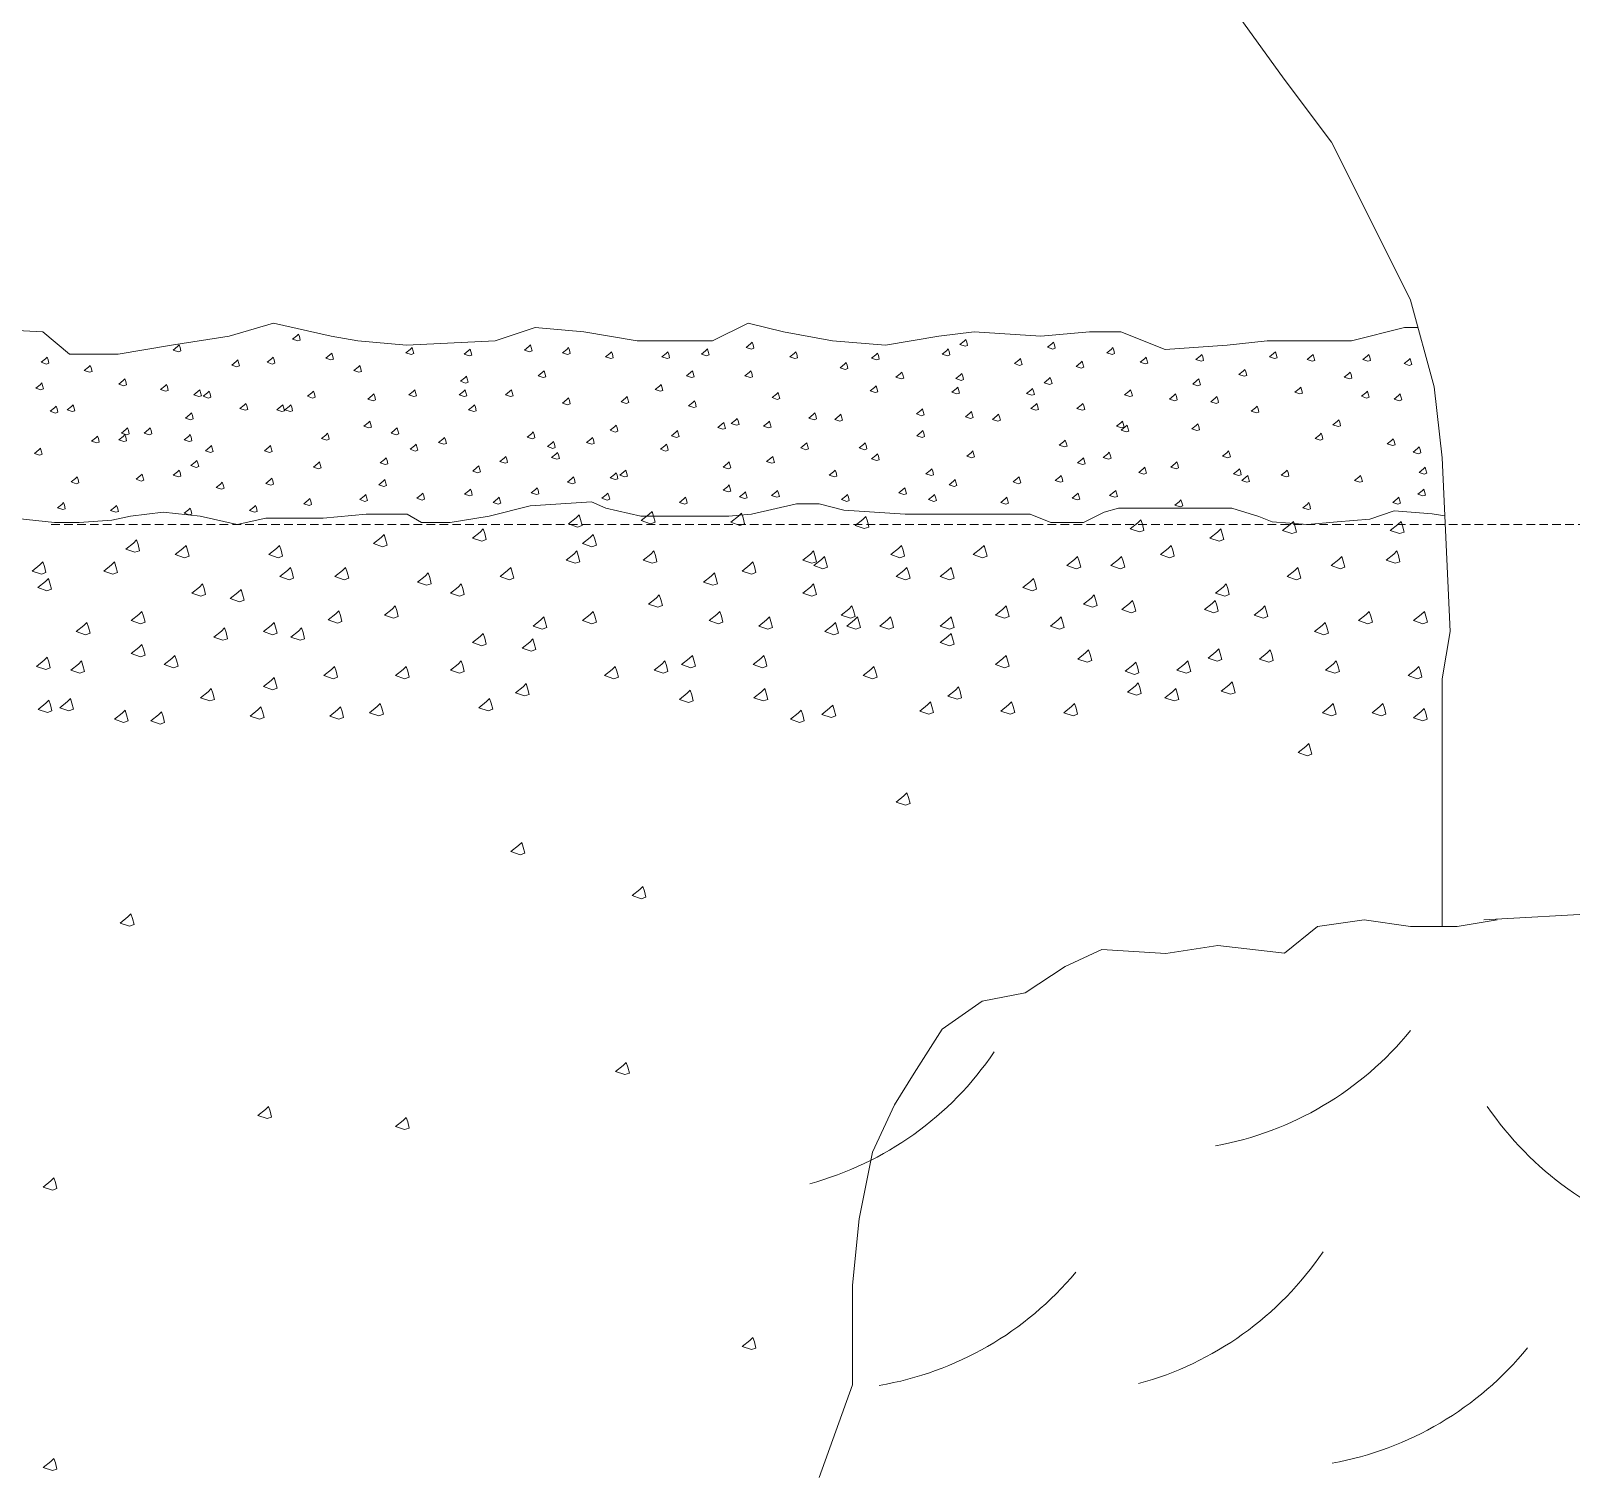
# Model space of a CAD drawing. Header units: millimetres. Extents: x 5357 to 259384, y -16348 to 109893.
# Drawn here: x 239623 to 240473, y 9272 to 10067 of the extents above; entities that cross this region are included whole.
import ezdxf

# ---------------------------------------------------------------- set-up
doc = ezdxf.new("R2010")
doc.units = ezdxf.units.MM
doc.linetypes.add('Demolished', pattern=[7.14375, 4.7625, -2.38125])
for name, color, linetype, lineweight in [('A-DETL-DEMO', 6, 'Demolished', 18), ('CAY XANH_CHI TIET TRONG CAY 3_dwg-1', 250, 'Continuous', 18), ('LSA', 250, 'Continuous', 18)]:
    doc.layers.add(name, color=color, linetype=linetype, lineweight=lineweight)

# ---------------------------------------------------------------- blocks, each defined once
blk = doc.blocks.new('CAY XANH_CHI TIET TRONG CAY 3_dwg-2201632-CẢNH QUAN_CHI TIẾT TRỒNG CÂY')
at = {"layer": 'LSA', "flags": 128}
for points in [[(-3959.45, 10286.47), (-3943.61, 10248.84), (-3934.89, 10213.18), (-3907.74, 10164.04), (-3881.77, 10112.13), (-3848.78, 10077.99), (-3821.51, 10040.37), (-3795.35, 10005.5), (-3773.54, 9961.92), (-3751.74, 9918.33), (-3738.66, 9870.38), (-3734.3, 9831.16), (-3729.94, 9735.27), (-3734.3, 9709.11), (-3734.3, 9656.81), (-3734.3, 9608.87), (-3734.3, 9578.36), (-3734.3, 9572.37)], [(-4553.41, 9903.2), (-4506.88, 9900.75), (-4492.18, 9888.51), (-4465.25, 9888.51), (-4435.86, 9893.41), (-4404.03, 9898.3), (-4379.54, 9905.65), (-4347.7, 9898.3), (-4333.01, 9895.86), (-4306.07, 9893.41), (-4257.09, 9895.86), (-4235.05, 9903.2), (-4208.12, 9900.75), (-4178.73, 9895.86), (-4166.49, 9895.86), (-4137.1, 9895.86), (-4117.51, 9905.65), (-4097.92, 9900.75), (-4070.98, 9895.86), (-4041.59, 9893.41), (-4012.21, 9898.3), (-3992.62, 9900.75), (-3955.88, 9898.3), (-3928.95, 9900.75), (-3911.81, 9900.75), (-3887.32, 9890.96), (-3853.03, 9893.41), (-3830.99, 9895.86), (-3784.46, 9895.86), (-3755.08, 9903.2), (-3747.61, 9903.2)], [(-4533.14, 9798.97), (-4500.33, 9795.58), (-4486.75, 9795.58), (-4468.65, 9796.71), (-4458.46, 9798.97), (-4440.36, 9801.23), (-4419.99, 9798.97), (-4399.62, 9794.45), (-4383.78, 9797.84), (-4352.1, 9797.84), (-4328.34, 9800.1), (-4312.49, 9800.1), (-4305.71, 9800.1), (-4297.78, 9795.58), (-4281.94, 9795.58), (-4260.44, 9798.97), (-4237.81, 9804.63), (-4203.87, 9806.89), (-4195.95, 9803.5), (-4176.71, 9798.97), (-4154.08, 9798.97), (-4128.06, 9798.97), (-4115.61, 9800.1), (-4090.71, 9805.76), (-4078.27, 9805.76), (-4064.69, 9802.37), (-4030.74, 9800.1), (-3991.14, 9800.1), (-3961.72, 9800.1), (-3950.41, 9795.58), (-3942.48, 9795.58), (-3932.3, 9795.58), (-3920.99, 9801.23), (-3913.07, 9803.5), (-3850.5, 9803.34), (-3835.56, 9798.86), (-3828.09, 9795.88), (-3808.66, 9794.38), (-3792.22, 9795.88), (-3774.29, 9797.37), (-3760.84, 9801.85), (-3739.92, 9800.36), (-3732.84, 9799.18)], [(-3704.03, 9576.04), (-3726.04, 9572.37), (-3751.72, 9572.37), (-3777.4, 9576.04), (-3803.07, 9572.37), (-3821.41, 9557.71), (-3858.24, 9561.99), (-3886.89, 9557.59), (-3922.15, 9559.79), (-3942.46, 9550.37), (-3964.47, 9535.71), (-3988.26, 9531.15), (-4010.3, 9515.74), (-4025.73, 9491.51), (-4036.75, 9473.88), (-4048.84, 9447.72), (-4056.17, 9411.05), (-4059.84, 9374.39), (-4059.84, 9319.4), (-4078.18, 9268.07)], [(-3212.51, 9253.4), (-3212.51, 9293.73), (-3223.51, 9345.06), (-3241.85, 9378.06), (-3245.52, 9414.72), (-3245.59, 9465.07), (-3252.2, 9500.32), (-3278.65, 9522.34), (-3294.07, 9546.57), (-3348.23, 9557.71), (-3388.58, 9565.04), (-3439.93, 9576.04), (-3494.95, 9576.04), (-3546.3, 9576.04), (-3586.65, 9576.04), (-3645.34, 9579.7), (-3711.37, 9576.04)]]:
    blk.add_lwpolyline(points, dxfattribs=at)
for points in [[(-4368.98, 9896.71), (-4366.61, 9898.61), (-4365.66, 9899.56), (-4365.19, 9898.13), (-4364.72, 9896.24), (-4366.14, 9895.77)], [(-4434.83, 9890.72), (-4432.46, 9892.62), (-4431.51, 9893.56), (-4431.04, 9892.14), (-4430.56, 9890.25), (-4431.99, 9889.77)], [(-4306.35, 9889.22), (-4303.98, 9891.11), (-4303.03, 9892.06), (-4302.56, 9890.64), (-4302.08, 9888.75), (-4303.5, 9888.27)], [(-4274.31, 9888.45), (-4271.94, 9890.35), (-4270.99, 9891.29), (-4270.52, 9889.87), (-4270.04, 9887.98), (-4271.47, 9887.51)], [(-4240.98, 9890.72), (-4238.61, 9892.62), (-4237.66, 9893.56), (-4237.19, 9892.14), (-4236.71, 9890.25), (-4238.13, 9889.77)], [(-4219.94, 9889.22), (-4217.57, 9891.11), (-4216.62, 9892.06), (-4216.15, 9890.64), (-4215.68, 9888.75), (-4217.1, 9888.27)], [(-4143.3, 9888.47), (-4140.93, 9890.36), (-4139.98, 9891.31), (-4139.51, 9889.89), (-4139.04, 9887.99), (-4140.46, 9887.52)], [(-4118.51, 9892.22), (-4116.14, 9894.12), (-4115.19, 9895.06), (-4114.71, 9893.64), (-4114.24, 9891.75), (-4115.66, 9891.28)], [(-4010.31, 9888.47), (-4007.94, 9890.36), (-4006.99, 9891.31), (-4006.52, 9889.89), (-4006.04, 9887.99), (-4007.47, 9887.52)], [(-4000.54, 9893.72), (-3998.17, 9895.62), (-3997.22, 9896.57), (-3996.75, 9895.15), (-3996.28, 9893.25), (-3997.7, 9892.78)], [(-3952.19, 9892.24), (-3949.82, 9894.14), (-3948.87, 9895.08), (-3948.4, 9893.66), (-3947.92, 9891.77), (-3949.35, 9891.29)], [(-3919.39, 9889.22), (-3917.03, 9891.11), (-3916.08, 9892.06), (-3915.6, 9890.64), (-3915.13, 9888.75), (-3916.55, 9888.27)], [(-3829.72, 9886.98), (-3827.35, 9888.88), (-3826.4, 9889.83), (-3825.93, 9888.4), (-3825.45, 9886.51), (-3826.87, 9886.04)], [(-4507.71, 9883.96), (-4505.34, 9885.86), (-4504.39, 9886.8), (-4503.92, 9885.38), (-4503.45, 9883.49), (-4504.87, 9883.01)], [(-4483.94, 9879.44), (-4481.57, 9881.34), (-4480.62, 9882.28), (-4480.15, 9880.86), (-4479.67, 9878.97), (-4481.1, 9878.49)], [(-4402.52, 9882.46), (-4400.15, 9884.35), (-4399.2, 9885.3), (-4398.73, 9883.88), (-4398.26, 9881.99), (-4399.68, 9881.51)], [(-4382.99, 9883.96), (-4380.62, 9885.86), (-4379.67, 9886.8), (-4379.19, 9885.38), (-4378.72, 9883.49), (-4380.14, 9883.01)], [(-4350.68, 9886.21), (-4348.31, 9888.11), (-4347.36, 9889.06), (-4346.89, 9887.64), (-4346.41, 9885.74), (-4347.83, 9885.27)], [(-4335.17, 9879.44), (-4332.8, 9881.34), (-4331.85, 9882.28), (-4331.38, 9880.86), (-4330.9, 9878.97), (-4332.33, 9878.49)], [(-4196.17, 9886.95), (-4193.8, 9888.85), (-4192.85, 9889.79), (-4192.38, 9888.37), (-4191.9, 9886.48), (-4193.32, 9886)], [(-4165.09, 9886.97), (-4162.72, 9888.86), (-4161.77, 9889.81), (-4161.3, 9888.39), (-4160.83, 9886.49), (-4162.25, 9886.02)], [(-4094.46, 9886.97), (-4092.09, 9888.86), (-4091.15, 9889.81), (-4090.67, 9888.39), (-4090.2, 9886.49), (-4091.62, 9886.02)], [(-4066.66, 9880.96), (-4064.29, 9882.85), (-4063.34, 9883.8), (-4062.87, 9882.38), (-4062.4, 9880.48), (-4063.82, 9880.01)], [(-4049.38, 9886.21), (-4047.01, 9888.11), (-4046.06, 9889.06), (-4045.59, 9887.64), (-4045.12, 9885.74), (-4046.54, 9885.27)], [(-3970.49, 9883.21), (-3968.12, 9885.11), (-3967.17, 9886.05), (-3966.7, 9884.63), (-3966.22, 9882.74), (-3967.64, 9882.26)], [(-3936.41, 9881.73), (-3934.04, 9883.62), (-3933.09, 9884.57), (-3932.62, 9883.15), (-3932.14, 9881.25), (-3933.57, 9880.78)], [(-3901.1, 9883.98), (-3898.73, 9885.87), (-3897.78, 9886.82), (-3897.3, 9885.4), (-3896.83, 9883.51), (-3898.25, 9883.03)], [(-3870.29, 9885.48), (-3867.92, 9887.38), (-3866.97, 9888.32), (-3866.5, 9886.9), (-3866.02, 9885.01), (-3867.45, 9884.53)], [(-3808.94, 9885.46), (-3806.57, 9887.36), (-3805.63, 9888.31), (-3805.15, 9886.88), (-3804.68, 9884.99), (-3806.1, 9884.52)], [(-3778.14, 9885.46), (-3775.77, 9887.36), (-3774.82, 9888.31), (-3774.35, 9886.88), (-3773.87, 9884.99), (-3775.3, 9884.52)], [(-3755.33, 9883.23), (-3752.96, 9885.12), (-3752.01, 9886.07), (-3751.54, 9884.65), (-3751.07, 9882.76), (-3752.49, 9882.28)], [(-4464.88, 9871.95), (-4462.52, 9873.84), (-4461.57, 9874.79), (-4461.09, 9873.37), (-4460.62, 9871.47), (-4462.04, 9871)], [(-4276.29, 9873.45), (-4273.92, 9875.34), (-4272.98, 9876.29), (-4272.5, 9874.87), (-4272.03, 9872.97), (-4273.45, 9872.5)], [(-4233.46, 9876.45), (-4231.1, 9878.35), (-4230.15, 9879.29), (-4229.67, 9877.87), (-4229.2, 9875.98), (-4230.62, 9875.5)], [(-4151.57, 9876.45), (-4149.2, 9878.35), (-4148.25, 9879.29), (-4147.77, 9877.87), (-4147.3, 9875.98), (-4148.72, 9875.5)], [(-4119.26, 9876.45), (-4116.89, 9878.35), (-4115.94, 9879.29), (-4115.47, 9877.87), (-4114.99, 9875.98), (-4116.41, 9875.5)], [(-4035.86, 9875.7), (-4033.49, 9877.6), (-4032.54, 9878.54), (-4032.07, 9877.12), (-4031.59, 9875.23), (-4033.01, 9874.75)], [(-4002.8, 9874.95), (-4000.43, 9876.84), (-3999.48, 9877.79), (-3999.01, 9876.37), (-3998.53, 9874.48), (-3999.95, 9874)], [(-3953.96, 9872.7), (-3951.59, 9874.59), (-3950.64, 9875.54), (-3950.17, 9874.12), (-3949.69, 9872.22), (-3951.11, 9871.75)], [(-3872.06, 9871.95), (-3869.69, 9873.84), (-3868.74, 9874.79), (-3868.27, 9873.37), (-3867.79, 9871.47), (-3869.22, 9871)], [(-3846.51, 9877.2), (-3844.14, 9879.1), (-3843.2, 9880.04), (-3842.72, 9878.62), (-3842.25, 9876.73), (-3843.67, 9876.26)], [(-3788.39, 9875.72), (-3786.02, 9877.61), (-3785.07, 9878.56), (-3784.6, 9877.14), (-3784.13, 9875.25), (-3785.55, 9874.77)], [(-4510.72, 9869.69), (-4508.35, 9871.59), (-4507.4, 9872.53), (-4506.93, 9871.11), (-4506.45, 9869.22), (-4507.87, 9868.75)], [(-4441.86, 9868.93), (-4439.49, 9870.82), (-4438.55, 9871.77), (-4438.07, 9870.35), (-4437.6, 9868.45), (-4439.02, 9867.98)], [(-4423.56, 9865.94), (-4421.19, 9867.83), (-4420.24, 9868.78), (-4419.77, 9867.36), (-4419.29, 9865.46), (-4420.72, 9864.99)], [(-4418.3, 9865.19), (-4415.93, 9867.08), (-4414.98, 9868.03), (-4414.51, 9866.61), (-4414.03, 9864.71), (-4415.46, 9864.24)], [(-4360.72, 9865.17), (-4358.35, 9867.07), (-4357.4, 9868.01), (-4356.93, 9866.59), (-4356.45, 9864.7), (-4357.87, 9864.22)], [(-4327.38, 9863.68), (-4325.02, 9865.58), (-4324.07, 9866.53), (-4323.59, 9865.11), (-4323.12, 9863.21), (-4324.54, 9862.74)], [(-4304.84, 9865.94), (-4302.47, 9867.83), (-4301.53, 9868.78), (-4301.05, 9867.36), (-4300.58, 9865.46), (-4302, 9864.99)], [(-4277.04, 9865.94), (-4274.67, 9867.83), (-4273.73, 9868.78), (-4273.25, 9867.36), (-4272.78, 9865.46), (-4274.2, 9864.99)], [(-4251.5, 9865.94), (-4249.13, 9867.83), (-4248.18, 9868.78), (-4247.71, 9867.36), (-4247.23, 9865.46), (-4248.65, 9864.99)], [(-4187.63, 9862.18), (-4185.26, 9864.08), (-4184.31, 9865.02), (-4183.84, 9863.6), (-4183.37, 9861.71), (-4184.79, 9861.24)], [(-4168.85, 9868.94), (-4166.48, 9870.84), (-4165.53, 9871.78), (-4165.06, 9870.36), (-4164.58, 9868.47), (-4166, 9867.99)], [(-4104.23, 9864.44), (-4101.86, 9866.33), (-4100.91, 9867.28), (-4100.44, 9865.86), (-4099.97, 9863.96), (-4101.39, 9863.49)], [(-4050.13, 9868.19), (-4047.76, 9870.09), (-4046.81, 9871.03), (-4046.34, 9869.61), (-4045.87, 9867.72), (-4047.29, 9867.24)], [(-4005.05, 9867.44), (-4002.68, 9869.33), (-4001.73, 9870.28), (-4001.26, 9868.86), (-4000.79, 9866.97), (-4002.21, 9866.49)], [(-3963.73, 9866.69), (-3961.36, 9868.58), (-3960.41, 9869.53), (-3959.93, 9868.11), (-3959.46, 9866.22), (-3960.88, 9865.74)], [(-3909.63, 9865.94), (-3907.26, 9867.83), (-3906.31, 9868.78), (-3905.84, 9867.36), (-3905.36, 9865.46), (-3906.78, 9864.99)], [(-3884.83, 9863.68), (-3882.46, 9865.58), (-3881.51, 9866.53), (-3881.04, 9865.11), (-3880.57, 9863.21), (-3881.99, 9862.74)], [(-3862.02, 9862.2), (-3859.66, 9864.1), (-3858.71, 9865.04), (-3858.23, 9863.62), (-3857.76, 9861.73), (-3859.18, 9861.25)], [(-3815.71, 9867.44), (-3813.34, 9869.33), (-3812.39, 9870.28), (-3811.92, 9868.86), (-3811.44, 9866.97), (-3812.86, 9866.49)], [(-3778.89, 9865.19), (-3776.52, 9867.08), (-3775.57, 9868.03), (-3775.1, 9866.61), (-3774.62, 9864.71), (-3776.05, 9864.24)], [(-3760.86, 9863.68), (-3758.49, 9865.58), (-3757.54, 9866.53), (-3757.07, 9865.11), (-3756.59, 9863.21), (-3758.01, 9862.74)], [(-4502.72, 9856.91), (-4500.35, 9858.81), (-4499.41, 9859.75), (-4498.93, 9858.33), (-4498.46, 9856.44), (-4499.88, 9855.96)], [(-4493.44, 9857.68), (-4491.07, 9859.57), (-4490.12, 9860.52), (-4489.65, 9859.1), (-4489.17, 9857.2), (-4490.59, 9856.73)], [(-4428.07, 9853.17), (-4425.7, 9855.07), (-4424.75, 9856.01), (-4424.28, 9854.59), (-4423.8, 9852.7), (-4425.22, 9852.22)], [(-4398.01, 9858.43), (-4395.64, 9860.32), (-4394.7, 9861.27), (-4394.22, 9859.85), (-4393.75, 9857.95), (-4395.17, 9857.48)], [(-4377.73, 9857.68), (-4375.36, 9859.57), (-4374.41, 9860.52), (-4373.94, 9859.1), (-4373.46, 9857.2), (-4374.88, 9856.73)], [(-4373.22, 9857.68), (-4370.85, 9859.57), (-4369.9, 9860.52), (-4369.43, 9859.1), (-4368.95, 9857.2), (-4370.37, 9856.73)], [(-4271.78, 9857.68), (-4269.41, 9859.57), (-4268.47, 9860.52), (-4267.99, 9859.1), (-4267.52, 9857.2), (-4268.94, 9856.73)], [(-4219.94, 9861.43), (-4217.57, 9863.33), (-4216.62, 9864.27), (-4216.15, 9862.85), (-4215.68, 9860.96), (-4217.1, 9860.48)], [(-4150.33, 9859.91), (-4147.97, 9861.81), (-4147.02, 9862.76), (-4146.54, 9861.34), (-4146.07, 9859.44), (-4147.49, 9858.97)], [(-4083.94, 9853.17), (-4081.57, 9855.07), (-4080.63, 9856.01), (-4080.15, 9854.59), (-4079.68, 9852.7), (-4081.1, 9852.22)], [(-4024.59, 9855.42), (-4022.22, 9857.32), (-4021.27, 9858.27), (-4020.79, 9856.84), (-4020.32, 9854.95), (-4021.74, 9854.48)], [(-3997.54, 9853.92), (-3995.17, 9855.82), (-3994.22, 9856.76), (-3993.75, 9855.34), (-3993.27, 9853.45), (-3994.69, 9852.97)], [(-3961.47, 9858.43), (-3959.1, 9860.32), (-3958.15, 9861.27), (-3957.68, 9859.85), (-3957.21, 9857.95), (-3958.63, 9857.48)], [(-3935.92, 9858.43), (-3933.56, 9860.32), (-3932.61, 9861.27), (-3932.13, 9859.85), (-3931.66, 9857.95), (-3933.08, 9857.48)], [(-3839.75, 9856.93), (-3837.38, 9858.82), (-3836.43, 9859.77), (-3835.96, 9858.35), (-3835.49, 9856.45), (-3836.91, 9855.98)], [(-4463.38, 9844.91), (-4461.01, 9846.8), (-4460.06, 9847.75), (-4459.59, 9846.33), (-4459.12, 9844.44), (-4460.54, 9843.96)], [(-4450.88, 9844.89), (-4448.51, 9846.79), (-4447.56, 9847.74), (-4447.09, 9846.32), (-4446.61, 9844.42), (-4448.04, 9843.95)], [(-4329.64, 9848.66), (-4327.27, 9850.56), (-4326.32, 9851.51), (-4325.85, 9850.09), (-4325.37, 9848.19), (-4326.8, 9847.72)], [(-4314.61, 9844.91), (-4312.24, 9846.8), (-4311.29, 9847.75), (-4310.82, 9846.33), (-4310.35, 9844.44), (-4311.77, 9843.96)], [(-4193.64, 9846.41), (-4191.27, 9848.31), (-4190.33, 9849.25), (-4189.85, 9847.83), (-4189.38, 9845.94), (-4190.8, 9845.46)], [(-4134.28, 9847.91), (-4131.92, 9849.81), (-4130.97, 9850.76), (-4130.49, 9849.33), (-4130.02, 9847.44), (-4131.44, 9846.97)], [(-4126.77, 9850.17), (-4124.4, 9852.06), (-4123.45, 9853.01), (-4122.98, 9851.59), (-4122.51, 9849.69), (-4123.93, 9849.22)], [(-4109.01, 9848.65), (-4106.64, 9850.54), (-4105.69, 9851.49), (-4105.22, 9850.07), (-4104.74, 9848.18), (-4106.17, 9847.7)], [(-4069.67, 9852.42), (-4067.3, 9854.31), (-4066.35, 9855.26), (-4065.88, 9853.84), (-4065.4, 9851.95), (-4066.82, 9851.47)], [(-3982.51, 9852.42), (-3980.14, 9854.31), (-3979.19, 9855.26), (-3978.72, 9853.84), (-3978.24, 9851.95), (-3979.67, 9851.47)], [(-3914.14, 9848.66), (-3911.77, 9850.56), (-3910.82, 9851.51), (-3910.34, 9850.09), (-3909.87, 9848.19), (-3911.29, 9847.72)], [(-3911.61, 9846.43), (-3909.25, 9848.32), (-3908.3, 9849.27), (-3907.82, 9847.85), (-3907.35, 9845.96), (-3908.77, 9845.48)], [(-3872.54, 9847.18), (-3870.17, 9849.08), (-3869.23, 9850.02), (-3868.75, 9848.6), (-3868.28, 9846.71), (-3869.7, 9846.23)], [(-3794.67, 9849.42), (-3792.3, 9851.31), (-3791.35, 9852.26), (-3790.88, 9850.84), (-3790.4, 9848.94), (-3791.83, 9848.47)], [(-4479.91, 9840.4), (-4477.54, 9842.3), (-4476.59, 9843.25), (-4476.12, 9841.82), (-4475.65, 9839.93), (-4477.07, 9839.46)], [(-4464.88, 9841.15), (-4462.52, 9843.05), (-4461.57, 9844), (-4461.09, 9842.58), (-4460.62, 9840.68), (-4462.04, 9840.21)], [(-4428.82, 9841.15), (-4426.45, 9843.05), (-4425.5, 9844), (-4425.03, 9842.58), (-4424.55, 9840.68), (-4425.98, 9840.21)], [(-4352.93, 9841.91), (-4350.56, 9843.8), (-4349.61, 9844.75), (-4349.14, 9843.33), (-4348.67, 9841.43), (-4350.09, 9840.96)], [(-4288.31, 9839.65), (-4285.94, 9841.55), (-4285, 9842.49), (-4284.52, 9841.07), (-4284.05, 9839.18), (-4285.47, 9838.71)], [(-4239.48, 9842.66), (-4237.11, 9844.55), (-4236.16, 9845.5), (-4235.68, 9844.08), (-4235.21, 9842.18), (-4236.63, 9841.71)], [(-4228.21, 9837.4), (-4225.84, 9839.29), (-4224.89, 9840.24), (-4224.41, 9838.82), (-4223.94, 9836.93), (-4225.36, 9836.45)], [(-4206.69, 9839.64), (-4204.32, 9841.53), (-4203.37, 9842.48), (-4202.9, 9841.06), (-4202.42, 9839.16), (-4203.84, 9838.69)], [(-4159.83, 9843.41), (-4157.46, 9845.3), (-4156.51, 9846.25), (-4156.04, 9844.83), (-4155.57, 9842.93), (-4156.99, 9842.46)], [(-4088.45, 9836.65), (-4086.08, 9838.54), (-4085.13, 9839.49), (-4084.66, 9838.07), (-4084.19, 9836.18), (-4085.61, 9835.7)], [(-4056.14, 9836.65), (-4053.77, 9838.54), (-4052.83, 9839.49), (-4052.35, 9838.07), (-4051.88, 9836.18), (-4053.3, 9835.7)], [(-4024.32, 9843.43), (-4021.95, 9845.32), (-4021, 9846.27), (-4020.53, 9844.85), (-4020.05, 9842.95), (-4021.48, 9842.48)], [(-3945.69, 9838.15), (-3943.32, 9840.05), (-3942.38, 9840.99), (-3941.9, 9839.57), (-3941.43, 9837.68), (-3942.85, 9837.2)], [(-3804.44, 9841.91), (-3802.07, 9843.8), (-3801.12, 9844.75), (-3800.65, 9843.33), (-3800.17, 9841.43), (-3801.59, 9840.96)], [(-3764.61, 9838.9), (-3762.24, 9840.8), (-3761.3, 9841.74), (-3760.82, 9840.32), (-3760.35, 9838.43), (-3761.77, 9837.95)], [(-4511.47, 9833.64), (-4509.1, 9835.54), (-4508.15, 9836.49), (-4507.68, 9835.07), (-4507.2, 9833.17), (-4508.63, 9832.7)], [(-4417.07, 9835.13), (-4414.7, 9837.03), (-4413.75, 9837.97), (-4413.28, 9836.55), (-4412.8, 9834.66), (-4414.23, 9834.18)], [(-4384.49, 9835.15), (-4382.12, 9837.04), (-4381.17, 9837.99), (-4380.7, 9836.57), (-4380.22, 9834.67), (-4381.65, 9834.2)], [(-4320.62, 9828.39), (-4318.25, 9830.28), (-4317.31, 9831.23), (-4316.83, 9829.81), (-4316.36, 9827.91), (-4317.78, 9827.44)], [(-4304.09, 9835.9), (-4301.72, 9837.79), (-4300.78, 9838.74), (-4300.3, 9837.32), (-4299.83, 9835.42), (-4301.25, 9834.95)], [(-4254.5, 9829.14), (-4252.13, 9831.03), (-4251.19, 9831.98), (-4250.71, 9830.56), (-4250.24, 9828.67), (-4251.66, 9828.19)], [(-4225.95, 9831.39), (-4223.58, 9833.29), (-4222.63, 9834.23), (-4222.16, 9832.81), (-4221.69, 9830.92), (-4223.11, 9830.44)], [(-4165.84, 9835.9), (-4163.47, 9837.79), (-4162.52, 9838.74), (-4162.05, 9837.32), (-4161.58, 9835.42), (-4163, 9834.95)], [(-4107.24, 9829.14), (-4104.87, 9831.03), (-4103.92, 9831.98), (-4103.44, 9830.56), (-4102.97, 9828.67), (-4104.39, 9828.19)], [(-4049.38, 9830.64), (-4047.01, 9832.54), (-4046.06, 9833.48), (-4045.59, 9832.06), (-4045.12, 9830.17), (-4046.54, 9829.69)], [(-3996.79, 9832.14), (-3994.42, 9834.04), (-3993.47, 9834.98), (-3992.99, 9833.56), (-3992.52, 9831.67), (-3993.94, 9831.2)], [(-3935.66, 9828.41), (-3933.29, 9830.3), (-3932.34, 9831.25), (-3931.87, 9829.83), (-3931.39, 9827.93), (-3932.82, 9827.46)], [(-3921.38, 9831.41), (-3919.01, 9833.3), (-3918.07, 9834.25), (-3917.59, 9832.83), (-3917.12, 9830.94), (-3918.54, 9830.46)], [(-3855.53, 9832.14), (-3853.16, 9834.04), (-3852.21, 9834.98), (-3851.74, 9833.56), (-3851.26, 9831.67), (-3852.69, 9831.2)], [(-3750.34, 9834.4), (-3747.97, 9836.29), (-3747.02, 9837.24), (-3746.55, 9835.82), (-3746.07, 9833.92), (-3747.49, 9833.45)], [(-4455.39, 9819.36), (-4453.02, 9821.26), (-4452.07, 9822.2), (-4451.6, 9820.78), (-4451.12, 9818.89), (-4452.54, 9818.41)], [(-4434.83, 9821.63), (-4432.46, 9823.52), (-4431.51, 9824.47), (-4431.04, 9823.05), (-4430.56, 9821.16), (-4431.99, 9820.68)], [(-4425.06, 9826.89), (-4422.69, 9828.78), (-4421.75, 9829.73), (-4421.27, 9828.31), (-4420.8, 9826.41), (-4422.22, 9825.94)], [(-4357.44, 9826.13), (-4355.07, 9828.03), (-4354.12, 9828.98), (-4353.65, 9827.56), (-4353.17, 9825.66), (-4354.6, 9825.19)], [(-4269.53, 9823.88), (-4267.16, 9825.78), (-4266.21, 9826.72), (-4265.74, 9825.3), (-4265.27, 9823.41), (-4266.69, 9822.93)], [(-4193.64, 9820.13), (-4191.27, 9822.02), (-4190.33, 9822.97), (-4189.85, 9821.55), (-4189.38, 9819.65), (-4190.8, 9819.18)], [(-4188.38, 9821.63), (-4186.01, 9823.52), (-4185.07, 9824.47), (-4184.59, 9823.05), (-4184.12, 9821.16), (-4185.54, 9820.68)], [(-4131.28, 9826.13), (-4128.91, 9828.03), (-4127.96, 9828.98), (-4127.49, 9827.56), (-4127.01, 9825.66), (-4128.44, 9825.19)], [(-4072.67, 9821.63), (-4070.3, 9823.52), (-4069.36, 9824.47), (-4068.88, 9823.05), (-4068.41, 9821.16), (-4069.83, 9820.68)], [(-4019.33, 9822.38), (-4016.96, 9824.27), (-4016.01, 9825.22), (-4015.54, 9823.8), (-4015.06, 9821.91), (-4016.48, 9821.43)], [(-3901.85, 9823.15), (-3899.48, 9825.04), (-3898.53, 9825.99), (-3898.06, 9824.57), (-3897.58, 9822.68), (-3899, 9822.2)], [(-3884.08, 9826.13), (-3881.71, 9828.03), (-3880.76, 9828.98), (-3880.29, 9827.56), (-3879.82, 9825.66), (-3881.24, 9825.19)], [(-3849.52, 9822.38), (-3847.15, 9824.27), (-3846.2, 9825.22), (-3845.73, 9823.8), (-3845.25, 9821.91), (-3846.67, 9821.43)], [(-3823.22, 9821.63), (-3820.85, 9823.52), (-3819.9, 9824.47), (-3819.43, 9823.05), (-3818.96, 9821.16), (-3820.38, 9820.68)], [(-3747.07, 9823.15), (-3744.7, 9825.04), (-3743.75, 9825.99), (-3743.28, 9824.57), (-3742.8, 9822.68), (-3744.22, 9822.2)], [(-4491.18, 9817.87), (-4488.81, 9819.77), (-4487.86, 9820.72), (-4487.39, 9819.29), (-4486.92, 9817.4), (-4488.34, 9816.93)], [(-4411.06, 9814.85), (-4408.69, 9816.75), (-4407.74, 9817.7), (-4407.27, 9816.28), (-4406.79, 9814.38), (-4408.21, 9813.91)], [(-4383.74, 9817.12), (-4381.37, 9819.02), (-4380.42, 9819.96), (-4379.95, 9818.54), (-4379.47, 9816.65), (-4380.89, 9816.18)], [(-4321.37, 9816.37), (-4319, 9818.27), (-4318.06, 9819.21), (-4317.58, 9817.79), (-4317.11, 9815.9), (-4318.53, 9815.42)], [(-4274.04, 9811.11), (-4271.67, 9813.01), (-4270.72, 9813.96), (-4270.25, 9812.54), (-4269.77, 9810.64), (-4271.19, 9810.17)], [(-4237.22, 9811.87), (-4234.85, 9813.76), (-4233.9, 9814.71), (-4233.43, 9813.29), (-4232.96, 9811.39), (-4234.38, 9810.92)], [(-4217.21, 9817.86), (-4214.84, 9819.75), (-4213.89, 9820.7), (-4213.41, 9819.28), (-4212.94, 9817.39), (-4214.36, 9816.91)], [(-4131.28, 9813.37), (-4128.91, 9815.26), (-4127.96, 9816.21), (-4127.49, 9814.79), (-4127.01, 9812.89), (-4128.44, 9812.42)], [(-4034.35, 9811.87), (-4031.98, 9813.76), (-4031.04, 9814.71), (-4030.56, 9813.29), (-4030.09, 9811.39), (-4031.51, 9810.92)], [(-4006.55, 9816.37), (-4004.18, 9818.27), (-4003.24, 9819.21), (-4002.76, 9817.79), (-4002.29, 9815.9), (-4003.71, 9815.42)], [(-3971.24, 9817.87), (-3968.87, 9819.77), (-3967.92, 9820.72), (-3967.45, 9819.29), (-3966.97, 9817.4), (-3968.4, 9816.93)], [(-3947.95, 9818.62), (-3945.58, 9820.52), (-3944.63, 9821.47), (-3944.16, 9820.05), (-3943.68, 9818.15), (-3945.1, 9817.68)], [(-3845.01, 9818.62), (-3842.64, 9820.52), (-3841.69, 9821.47), (-3841.22, 9820.05), (-3840.74, 9818.15), (-3842.17, 9817.68)], [(-3782.65, 9818.62), (-3780.28, 9820.52), (-3779.33, 9821.47), (-3778.86, 9820.05), (-3778.38, 9818.15), (-3779.8, 9817.68)], [(-3747.82, 9811.13), (-3745.45, 9813.03), (-3744.5, 9813.97), (-3744.03, 9812.55), (-3743.55, 9810.66), (-3744.97, 9810.19)], [(-4498.7, 9803.6), (-4496.33, 9805.5), (-4495.38, 9806.45), (-4494.9, 9805.03), (-4494.43, 9803.13), (-4495.85, 9802.66)], [(-4469.39, 9802.1), (-4467.02, 9804), (-4466.08, 9804.94), (-4465.6, 9803.52), (-4465.13, 9801.63), (-4466.55, 9801.16)], [(-4392.75, 9802.1), (-4390.38, 9804), (-4389.44, 9804.94), (-4388.96, 9803.52), (-4388.49, 9801.63), (-4389.91, 9801.16)], [(-4362.7, 9805.86), (-4360.33, 9807.75), (-4359.38, 9808.7), (-4358.91, 9807.28), (-4358.43, 9805.38), (-4359.86, 9804.91)], [(-4331.89, 9808.11), (-4329.52, 9810.01), (-4328.58, 9810.95), (-4328.1, 9809.53), (-4327.63, 9807.64), (-4329.05, 9807.16)], [(-4300.34, 9808.86), (-4297.97, 9810.76), (-4297.02, 9811.7), (-4296.54, 9810.28), (-4296.07, 9808.39), (-4297.49, 9807.91)], [(-4258.26, 9806.61), (-4255.89, 9808.5), (-4254.94, 9809.45), (-4254.47, 9808.03), (-4253.99, 9806.14), (-4255.42, 9805.66)], [(-4198.15, 9808.86), (-4195.78, 9810.76), (-4194.83, 9811.7), (-4194.36, 9810.28), (-4193.89, 9808.39), (-4195.31, 9807.91)], [(-4155.32, 9806.61), (-4152.95, 9808.5), (-4152.01, 9809.45), (-4151.53, 9808.03), (-4151.06, 9806.14), (-4152.48, 9805.66)], [(-4122.26, 9809.61), (-4119.89, 9811.51), (-4118.95, 9812.45), (-4118.47, 9811.03), (-4118, 9809.14), (-4119.42, 9808.67)], [(-4104.5, 9810.35), (-4102.13, 9812.24), (-4101.18, 9813.19), (-4100.71, 9811.77), (-4100.24, 9809.88), (-4101.66, 9809.4)], [(-4065.91, 9808.11), (-4063.54, 9810.01), (-4062.59, 9810.95), (-4062.12, 9809.53), (-4061.65, 9807.64), (-4063.07, 9807.16)], [(-4017.82, 9808.11), (-4015.45, 9810.01), (-4014.51, 9810.95), (-4014.03, 9809.53), (-4013.56, 9807.64), (-4014.98, 9807.16)], [(-3978, 9806.61), (-3975.63, 9808.5), (-3974.68, 9809.45), (-3974.21, 9808.03), (-3973.74, 9806.14), (-3975.16, 9805.66)], [(-3938.66, 9808.88), (-3936.29, 9810.77), (-3935.35, 9811.72), (-3934.87, 9810.3), (-3934.4, 9808.41), (-3935.82, 9807.93)], [(-3917.89, 9810.36), (-3915.52, 9812.26), (-3914.57, 9813.21), (-3914.1, 9811.78), (-3913.63, 9809.89), (-3915.05, 9809.42)], [(-3881.83, 9805.11), (-3879.46, 9807), (-3878.51, 9807.95), (-3878.04, 9806.53), (-3877.56, 9804.63), (-3878.98, 9804.16)], [(-3811.2, 9803.6), (-3808.83, 9805.5), (-3807.88, 9806.45), (-3807.41, 9805.03), (-3806.93, 9803.13), (-3808.36, 9802.66)], [(-3761.61, 9806.61), (-3759.24, 9808.5), (-3758.29, 9809.45), (-3757.82, 9808.03), (-3757.34, 9806.14), (-3758.77, 9805.66)], [(-4428.82, 9800.6), (-4426.45, 9802.5), (-4425.5, 9803.44), (-4425.03, 9802.02), (-4424.55, 9800.13), (-4425.98, 9799.65)], [(-4216.69, 9794.7), (-4212.46, 9798.08), (-4210.76, 9799.78), (-4209.92, 9797.24), (-4209.07, 9793.86), (-4211.61, 9793.01)], [(-4176.44, 9796.53), (-4172.21, 9799.91), (-4170.51, 9801.6), (-4169.67, 9799.07), (-4168.82, 9795.68), (-4171.36, 9794.84)], [(-4127.04, 9795.62), (-4122.81, 9799), (-4121.12, 9800.69), (-4120.27, 9798.15), (-4119.42, 9794.77), (-4121.96, 9793.92)], [(-4058.43, 9793.79), (-4054.2, 9797.17), (-4052.51, 9798.86), (-4051.66, 9796.32), (-4050.81, 9792.94), (-4053.35, 9792.1)], [(-3906.58, 9791.96), (-3902.35, 9795.34), (-3900.65, 9797.03), (-3899.81, 9794.5), (-3898.96, 9791.11), (-3901.5, 9790.27)], [(-4324.34, 9783.83), (-4320.11, 9787.21), (-4318.41, 9788.9), (-4317.57, 9786.36), (-4316.72, 9782.98), (-4319.26, 9782.14)], [(-4269.65, 9786.86), (-4265.42, 9790.25), (-4263.72, 9791.94), (-4262.88, 9789.4), (-4262.03, 9786.02), (-4264.57, 9785.17)], [(-4208.88, 9783.83), (-4204.65, 9787.21), (-4202.96, 9788.9), (-4202.11, 9786.36), (-4201.26, 9782.98), (-4203.8, 9782.14)], [(-3862.51, 9786.86), (-3858.28, 9790.25), (-3856.58, 9791.94), (-3855.74, 9789.4), (-3854.89, 9786.02), (-3857.43, 9785.17)], [(-3822.42, 9791.04), (-3818.19, 9794.43), (-3816.49, 9796.12), (-3815.65, 9793.58), (-3814.8, 9790.2), (-3817.34, 9789.35)], [(-3762.96, 9791.04), (-3758.73, 9794.43), (-3757.03, 9796.12), (-3756.19, 9793.58), (-3755.34, 9790.2), (-3757.88, 9789.35)], [(-4461.06, 9780.79), (-4456.83, 9784.17), (-4455.14, 9785.86), (-4454.29, 9783.33), (-4453.45, 9779.94), (-4455.99, 9779.1)], [(-4433.72, 9777.75), (-4429.49, 9781.14), (-4427.79, 9782.83), (-4426.95, 9780.29), (-4426.1, 9776.91), (-4428.64, 9776.06)], [(-4382.07, 9777.75), (-4377.83, 9781.14), (-4376.14, 9782.83), (-4375.3, 9780.29), (-4374.45, 9776.91), (-4376.99, 9776.06)], [(-4217.99, 9774.72), (-4213.76, 9778.1), (-4212.07, 9779.79), (-4211.23, 9777.25), (-4210.38, 9773.87), (-4212.92, 9773.02)], [(-4175.46, 9774.72), (-4171.23, 9778.1), (-4169.53, 9779.79), (-4168.69, 9777.25), (-4167.84, 9773.87), (-4170.38, 9773.02)], [(-4087.35, 9774.72), (-4083.11, 9778.1), (-4081.42, 9779.79), (-4080.58, 9777.25), (-4079.73, 9773.87), (-4082.27, 9773.02)], [(-4038.73, 9777.75), (-4034.5, 9781.14), (-4032.81, 9782.83), (-4031.96, 9780.29), (-4031.12, 9776.91), (-4033.66, 9776.06)], [(-3993.16, 9777.75), (-3988.93, 9781.14), (-3987.23, 9782.83), (-3986.39, 9780.29), (-3985.54, 9776.91), (-3988.08, 9776.06)], [(-3889.85, 9777.75), (-3885.62, 9781.14), (-3883.93, 9782.83), (-3883.08, 9780.29), (-3882.24, 9776.91), (-3884.78, 9776.06)], [(-3765.28, 9774.72), (-3761.05, 9778.1), (-3759.36, 9779.79), (-3758.51, 9777.25), (-3757.67, 9773.87), (-3760.2, 9773.02)], [(-4512.71, 9768.64), (-4508.48, 9772.03), (-4506.79, 9773.72), (-4505.94, 9771.18), (-4505.1, 9767.8), (-4507.64, 9766.95)], [(-4473.22, 9768.64), (-4468.98, 9772.03), (-4467.29, 9773.72), (-4466.45, 9771.18), (-4465.6, 9767.8), (-4468.14, 9766.95)], [(-4120.77, 9768.64), (-4116.54, 9772.03), (-4114.84, 9773.72), (-4114, 9771.18), (-4113.15, 9767.8), (-4115.69, 9766.95)], [(-4081.27, 9771.68), (-4077.04, 9775.06), (-4075.35, 9776.75), (-4074.5, 9774.22), (-4073.65, 9770.83), (-4076.19, 9769.99)], [(-3941.51, 9771.68), (-3937.27, 9775.06), (-3935.58, 9776.75), (-3934.74, 9774.22), (-3933.89, 9770.83), (-3936.43, 9769.99)], [(-3917.2, 9771.68), (-3912.97, 9775.06), (-3911.28, 9776.75), (-3910.43, 9774.22), (-3909.58, 9770.83), (-3912.12, 9769.99)], [(-3795.66, 9771.68), (-3791.43, 9775.06), (-3789.74, 9776.75), (-3788.9, 9774.22), (-3788.05, 9770.83), (-3790.59, 9769.99)], [(-4509.68, 9759.53), (-4505.44, 9762.92), (-4503.75, 9764.61), (-4502.91, 9762.07), (-4502.06, 9758.69), (-4504.6, 9757.84)], [(-4375.99, 9765.61), (-4371.76, 9768.99), (-4370.07, 9770.68), (-4369.22, 9768.14), (-4368.37, 9764.76), (-4370.91, 9763.91)], [(-4345.61, 9765.61), (-4341.37, 9768.99), (-4339.68, 9770.68), (-4338.84, 9768.14), (-4337.99, 9764.76), (-4340.53, 9763.91)], [(-4300.03, 9762.57), (-4295.8, 9765.95), (-4294.11, 9767.64), (-4293.26, 9765.11), (-4292.41, 9761.72), (-4294.95, 9760.88)], [(-4254.45, 9765.61), (-4250.22, 9768.99), (-4248.53, 9770.68), (-4247.69, 9768.14), (-4246.84, 9764.76), (-4249.38, 9763.91)], [(-4142.04, 9762.57), (-4137.81, 9765.95), (-4136.11, 9767.64), (-4135.27, 9765.11), (-4134.42, 9761.72), (-4136.96, 9760.88)], [(-4035.69, 9765.61), (-4031.46, 9768.99), (-4029.77, 9770.68), (-4028.92, 9768.14), (-4028.08, 9764.76), (-4030.62, 9763.91)], [(-4011.39, 9765.61), (-4007.16, 9768.99), (-4005.46, 9770.68), (-4004.62, 9768.14), (-4003.77, 9764.76), (-4006.31, 9763.91)], [(-3965.81, 9759.53), (-3961.58, 9762.92), (-3959.89, 9764.61), (-3959.04, 9762.07), (-3958.2, 9758.69), (-3960.73, 9757.84)], [(-3819.97, 9765.61), (-3815.74, 9768.99), (-3814.05, 9770.68), (-3813.2, 9768.14), (-3812.36, 9764.76), (-3814.89, 9763.91)], [(-4424.6, 9756.49), (-4420.37, 9759.88), (-4418.68, 9761.57), (-4417.83, 9759.03), (-4416.99, 9755.65), (-4419.53, 9754.8)], [(-4403.33, 9753.46), (-4399.1, 9756.84), (-4397.41, 9758.53), (-4396.56, 9756), (-4395.72, 9752.61), (-4398.26, 9751.77)], [(-4281.8, 9756.49), (-4277.57, 9759.88), (-4275.88, 9761.57), (-4275.03, 9759.03), (-4274.18, 9755.65), (-4276.72, 9754.8)], [(-4172.42, 9750.42), (-4168.19, 9753.8), (-4166.5, 9755.5), (-4165.65, 9752.96), (-4164.8, 9749.58), (-4167.34, 9748.73)], [(-4087.35, 9756.49), (-4083.11, 9759.88), (-4081.42, 9761.57), (-4080.58, 9759.03), (-4079.73, 9755.65), (-4082.27, 9754.8)], [(-3932.39, 9750.42), (-3928.16, 9753.8), (-3926.47, 9755.5), (-3925.62, 9752.96), (-3924.77, 9749.58), (-3927.31, 9748.73)], [(-3859.47, 9756.49), (-3855.24, 9759.88), (-3853.55, 9761.57), (-3852.7, 9759.03), (-3851.85, 9755.65), (-3854.39, 9754.8)], [(-4458.02, 9741.31), (-4453.79, 9744.69), (-4452.1, 9746.39), (-4451.25, 9743.85), (-4450.41, 9740.46), (-4452.95, 9739.62)], [(-4349.33, 9741.67), (-4345.1, 9745.05), (-4343.41, 9746.74), (-4342.56, 9744.21), (-4341.71, 9740.82), (-4344.25, 9739.98)], [(-4318.26, 9744.35), (-4314.03, 9747.73), (-4312.34, 9749.42), (-4311.49, 9746.88), (-4310.64, 9743.5), (-4313.18, 9742.66)], [(-4208.88, 9741.31), (-4204.65, 9744.69), (-4202.96, 9746.39), (-4202.11, 9743.85), (-4201.26, 9740.46), (-4203.8, 9739.62)], [(-4139, 9741.31), (-4134.77, 9744.69), (-4133.07, 9746.39), (-4132.23, 9743.85), (-4131.38, 9740.46), (-4133.92, 9739.62)], [(-4066.08, 9744.35), (-4061.85, 9747.73), (-4060.15, 9749.42), (-4059.31, 9746.88), (-4058.46, 9743.5), (-4061, 9742.66)], [(-3981, 9744.35), (-3976.77, 9747.73), (-3975.08, 9749.42), (-3974.23, 9746.88), (-3973.39, 9743.5), (-3975.93, 9742.66)], [(-3911.12, 9747.38), (-3906.89, 9750.77), (-3905.2, 9752.46), (-3904.35, 9749.92), (-3903.51, 9746.54), (-3906.04, 9745.69)], [(-3865.55, 9747.38), (-3861.32, 9750.77), (-3859.62, 9752.46), (-3858.78, 9749.92), (-3857.93, 9746.54), (-3860.47, 9745.69)], [(-3838.2, 9744.35), (-3833.97, 9747.73), (-3832.28, 9749.42), (-3831.43, 9746.88), (-3830.59, 9743.5), (-3833.12, 9742.66)], [(-3780.47, 9741.31), (-3776.24, 9744.69), (-3774.55, 9746.39), (-3773.7, 9743.85), (-3772.86, 9740.46), (-3775.4, 9739.62)], [(-3750.09, 9741.31), (-3745.86, 9744.69), (-3744.17, 9746.39), (-3743.32, 9743.85), (-3742.47, 9740.46), (-3745.01, 9739.62)], [(-4488.41, 9735.24), (-4484.18, 9738.62), (-4482.48, 9740.31), (-4481.64, 9737.77), (-4480.79, 9734.39), (-4483.33, 9733.55)], [(-4412.45, 9732.2), (-4408.22, 9735.58), (-4406.53, 9737.27), (-4405.68, 9734.74), (-4404.83, 9731.35), (-4407.37, 9730.51)], [(-4385.1, 9735.24), (-4380.87, 9738.62), (-4379.18, 9740.31), (-4378.33, 9737.77), (-4377.49, 9734.39), (-4380.03, 9733.55)], [(-4369.91, 9732.2), (-4365.68, 9735.58), (-4363.99, 9737.27), (-4363.14, 9734.74), (-4362.3, 9731.35), (-4364.83, 9730.51)], [(-4236.22, 9738.27), (-4231.99, 9741.66), (-4230.3, 9743.35), (-4229.46, 9740.81), (-4228.61, 9737.43), (-4231.15, 9736.58)], [(-4111.65, 9738.27), (-4107.42, 9741.66), (-4105.73, 9743.35), (-4104.88, 9740.81), (-4104.04, 9737.43), (-4106.58, 9736.58)], [(-4075.19, 9735.24), (-4070.96, 9738.62), (-4069.27, 9740.31), (-4068.42, 9737.77), (-4067.58, 9734.39), (-4070.12, 9733.55)], [(-4063.04, 9738.27), (-4058.81, 9741.66), (-4057.12, 9743.35), (-4056.27, 9740.81), (-4055.42, 9737.43), (-4057.96, 9736.58)], [(-4044.81, 9738.27), (-4040.58, 9741.66), (-4038.89, 9743.35), (-4038.04, 9740.81), (-4037.19, 9737.43), (-4039.73, 9736.58)], [(-4011.39, 9738.27), (-4007.16, 9741.66), (-4005.46, 9743.35), (-4004.62, 9740.81), (-4003.77, 9737.43), (-4006.31, 9736.58)], [(-3950.62, 9738.27), (-3946.39, 9741.66), (-3944.7, 9743.35), (-3943.85, 9740.81), (-3943, 9737.43), (-3945.54, 9736.58)], [(-3804.78, 9735.24), (-3800.55, 9738.62), (-3798.86, 9740.31), (-3798.01, 9737.77), (-3797.16, 9734.39), (-3799.7, 9733.55)], [(-4269.65, 9729.16), (-4265.42, 9732.55), (-4263.72, 9734.24), (-4262.88, 9731.7), (-4262.03, 9728.32), (-4264.57, 9727.47)], [(-4242.3, 9726.13), (-4238.07, 9729.51), (-4236.38, 9731.2), (-4235.53, 9728.66), (-4234.69, 9725.28), (-4237.22, 9724.43)], [(-4011.39, 9729.16), (-4007.16, 9732.55), (-4005.46, 9734.24), (-4004.62, 9731.7), (-4003.77, 9728.32), (-4006.31, 9727.47)], [(-4510.33, 9716.07), (-4506.1, 9719.45), (-4504.41, 9721.14), (-4503.56, 9718.61), (-4502.72, 9715.22), (-4505.25, 9714.38)], [(-4458.02, 9723.09), (-4453.79, 9726.47), (-4452.1, 9728.16), (-4451.25, 9725.63), (-4450.41, 9722.24), (-4452.95, 9721.4)], [(-4439.79, 9717.02), (-4435.56, 9720.4), (-4433.87, 9722.09), (-4433.02, 9719.55), (-4432.18, 9716.17), (-4434.72, 9715.32)], [(-4154.19, 9717.02), (-4149.96, 9720.4), (-4148.27, 9722.09), (-4147.42, 9719.55), (-4146.57, 9716.17), (-4149.11, 9715.32)], [(-4114.69, 9717.02), (-4110.46, 9720.4), (-4108.77, 9722.09), (-4107.92, 9719.55), (-4107.08, 9716.17), (-4109.61, 9715.32)], [(-3981, 9717.02), (-3976.77, 9720.4), (-3975.08, 9722.09), (-3974.23, 9719.55), (-3973.39, 9716.17), (-3975.93, 9715.32)], [(-3935.43, 9720.05), (-3931.2, 9723.44), (-3929.51, 9725.13), (-3928.66, 9722.59), (-3927.81, 9719.21), (-3930.35, 9718.36)], [(-3863.58, 9720.64), (-3859.35, 9724.02), (-3857.66, 9725.72), (-3856.81, 9723.18), (-3855.97, 9719.79), (-3858.51, 9718.95)], [(-3835.16, 9720.05), (-3830.93, 9723.44), (-3829.24, 9725.13), (-3828.39, 9722.59), (-3827.55, 9719.21), (-3830.09, 9718.36)], [(-4491.45, 9713.98), (-4487.21, 9717.36), (-4485.52, 9719.05), (-4484.68, 9716.52), (-4483.83, 9713.13), (-4486.37, 9712.29)], [(-4351.68, 9710.94), (-4347.45, 9714.33), (-4345.76, 9716.02), (-4344.91, 9713.48), (-4344.07, 9710.1), (-4346.6, 9709.25)], [(-4312.18, 9710.94), (-4307.95, 9714.33), (-4306.26, 9716.02), (-4305.41, 9713.48), (-4304.57, 9710.1), (-4307.11, 9709.25)], [(-4281.8, 9713.98), (-4277.57, 9717.36), (-4275.88, 9719.05), (-4275.03, 9716.52), (-4274.18, 9713.13), (-4276.72, 9712.29)], [(-4196.73, 9710.94), (-4192.5, 9714.33), (-4190.8, 9716.02), (-4189.96, 9713.48), (-4189.11, 9710.1), (-4191.65, 9709.25)], [(-4169.38, 9713.98), (-4165.15, 9717.36), (-4163.46, 9719.05), (-4162.61, 9716.52), (-4161.77, 9713.13), (-4164.3, 9712.29)], [(-4053.92, 9710.94), (-4049.69, 9714.33), (-4048, 9716.02), (-4047.15, 9713.48), (-4046.31, 9710.1), (-4048.85, 9709.25)], [(-3909.32, 9713.33), (-3905.09, 9716.71), (-3903.4, 9718.4), (-3902.55, 9715.86), (-3901.71, 9712.48), (-3904.24, 9711.63)], [(-3880.74, 9713.98), (-3876.51, 9717.36), (-3874.81, 9719.05), (-3873.97, 9716.52), (-3873.12, 9713.13), (-3875.66, 9712.29)], [(-3798.7, 9713.98), (-3794.47, 9717.36), (-3792.78, 9719.05), (-3791.93, 9716.52), (-3791.09, 9713.13), (-3793.63, 9712.29)], [(-3753.13, 9710.94), (-3748.9, 9714.33), (-3747.2, 9716.02), (-3746.36, 9713.48), (-3745.51, 9710.1), (-3748.05, 9709.25)], [(-4419.77, 9698.7), (-4415.54, 9702.08), (-4413.85, 9703.77), (-4413, 9701.23), (-4412.15, 9697.85), (-4414.69, 9697)], [(-4385.1, 9704.87), (-4380.87, 9708.25), (-4379.18, 9709.94), (-4378.33, 9707.41), (-4377.49, 9704.02), (-4380.03, 9703.18)], [(-4245.96, 9701.44), (-4241.73, 9704.82), (-4240.04, 9706.51), (-4239.19, 9703.98), (-4238.34, 9700.59), (-4240.88, 9699.75)], [(-4155.4, 9697.78), (-4151.17, 9701.17), (-4149.47, 9702.86), (-4148.63, 9700.32), (-4147.78, 9696.94), (-4150.32, 9696.09)], [(-4114.23, 9698.7), (-4110, 9702.08), (-4108.31, 9703.77), (-4107.46, 9701.23), (-4106.62, 9697.85), (-4109.16, 9697)], [(-4007.2, 9699.61), (-4002.97, 9702.99), (-4001.28, 9704.69), (-4000.43, 9702.15), (-3999.59, 9698.76), (-4002.13, 9697.92)], [(-3908.08, 9701.83), (-3903.85, 9705.21), (-3902.16, 9706.91), (-3901.31, 9704.37), (-3900.47, 9700.99), (-3903.01, 9700.14)], [(-3887.37, 9698.7), (-3883.14, 9702.08), (-3881.44, 9703.77), (-3880.6, 9701.23), (-3879.75, 9697.85), (-3882.29, 9697)], [(-3856.26, 9702.35), (-3852.03, 9705.74), (-3850.34, 9707.43), (-3849.49, 9704.89), (-3848.65, 9701.51), (-3851.19, 9700.66)], [(-4509.42, 9692.3), (-4505.19, 9695.68), (-4503.49, 9697.37), (-4502.65, 9694.83), (-4501.8, 9691.45), (-4504.34, 9690.6)], [(-4497.53, 9693.21), (-4493.29, 9696.59), (-4491.6, 9698.29), (-4490.76, 9695.75), (-4489.91, 9692.36), (-4492.45, 9691.52)], [(-4326.46, 9690.47), (-4322.23, 9693.85), (-4320.54, 9695.54), (-4319.69, 9693), (-4318.85, 9689.62), (-4321.38, 9688.78)], [(-4266.09, 9693.21), (-4261.85, 9696.59), (-4260.16, 9698.29), (-4259.32, 9695.75), (-4258.47, 9692.36), (-4261.01, 9691.52)], [(-4076.73, 9689.55), (-4072.5, 9692.94), (-4070.8, 9694.63), (-4069.96, 9692.09), (-4069.11, 9688.71), (-4071.65, 9687.86)], [(-4022.75, 9691.38), (-4018.52, 9694.76), (-4016.83, 9696.46), (-4015.98, 9693.92), (-4015.14, 9690.54), (-4017.68, 9689.69)], [(-3977.93, 9691.38), (-3973.7, 9694.76), (-3972.01, 9696.46), (-3971.16, 9693.92), (-3970.31, 9690.54), (-3972.85, 9689.69)], [(-3943.17, 9690.47), (-3938.94, 9693.85), (-3937.25, 9695.54), (-3936.4, 9693), (-3935.55, 9689.62), (-3938.09, 9688.78)], [(-3800.46, 9690.47), (-3796.23, 9693.85), (-3794.54, 9695.54), (-3793.69, 9693), (-3792.85, 9689.62), (-3795.39, 9688.78)], [(-3773.02, 9690.47), (-3768.79, 9693.85), (-3767.1, 9695.54), (-3766.25, 9693), (-3765.4, 9689.62), (-3767.94, 9688.78)], [(-4467.34, 9686.81), (-4463.11, 9690.19), (-4461.41, 9691.88), (-4460.57, 9689.35), (-4459.72, 9685.96), (-4462.26, 9685.12)], [(-4447.21, 9685.9), (-4442.98, 9689.28), (-4441.29, 9690.97), (-4440.44, 9688.43), (-4439.6, 9685.05), (-4442.13, 9684.2)], [(-4392.33, 9688.64), (-4388.09, 9692.02), (-4386.4, 9693.71), (-4385.56, 9691.18), (-4384.71, 9687.79), (-4387.25, 9686.95)], [(-4348.42, 9688.64), (-4344.18, 9692.02), (-4342.49, 9693.71), (-4341.65, 9691.18), (-4340.8, 9687.79), (-4343.34, 9686.95)], [(-4094.11, 9686.81), (-4089.88, 9690.19), (-4088.18, 9691.88), (-4087.34, 9689.35), (-4086.49, 9685.96), (-4089.03, 9685.12)], [(-3750.15, 9687.72), (-3745.92, 9691.11), (-3744.23, 9692.8), (-3743.38, 9690.26), (-3742.53, 9686.88), (-3745.07, 9686.03)], [(-3813.89, 9668.43), (-3809.66, 9671.81), (-3807.97, 9673.5), (-3807.13, 9670.96), (-3806.28, 9667.58), (-3808.82, 9666.73)], [(-4035.69, 9641.09), (-4031.46, 9644.48), (-4029.77, 9646.17), (-4028.92, 9643.63), (-4028.08, 9640.25), (-4030.62, 9639.4)], [(-4248.38, 9613.76), (-4244.15, 9617.15), (-4242.45, 9618.84), (-4241.61, 9616.3), (-4240.76, 9612.92), (-4243.3, 9612.07)], [(-4181.53, 9589.47), (-4177.3, 9592.85), (-4175.61, 9594.54), (-4174.76, 9592), (-4173.92, 9588.62), (-4176.46, 9587.78)], [(-4464.1, 9574.28), (-4459.87, 9577.67), (-4458.18, 9579.36), (-4457.33, 9576.82), (-4456.48, 9573.44), (-4459.02, 9572.59)], [(-4190.65, 9492.29), (-4186.42, 9495.67), (-4184.73, 9497.36), (-4183.88, 9494.82), (-4183.03, 9491.44), (-4185.57, 9490.6)], [(-4388.14, 9467.99), (-4383.91, 9471.38), (-4382.22, 9473.07), (-4381.37, 9470.53), (-4380.53, 9467.15), (-4383.06, 9466.3)], [(-4312.18, 9461.92), (-4307.95, 9465.3), (-4306.26, 9466.99), (-4305.41, 9464.46), (-4304.57, 9461.07), (-4307.11, 9460.23)], [(-4506.64, 9428.51), (-4502.41, 9431.9), (-4500.71, 9433.59), (-4499.87, 9431.05), (-4499.02, 9427.67), (-4501.56, 9426.82)], [(-4120.77, 9340.44), (-4116.54, 9343.83), (-4114.84, 9345.52), (-4114, 9342.98), (-4113.15, 9339.6), (-4115.69, 9338.75)], [(-4506.64, 9273.63), (-4502.41, 9277.02), (-4500.71, 9278.71), (-4499.87, 9276.17), (-4499.02, 9272.79), (-4501.56, 9271.94)]]:
    blk.add_lwpolyline(points, close=True, dxfattribs=at)
at = {"layer": 'LSA'}
for centre, start, end in [((-3891.68, 9628.72), 280.27424, 320.88442), ((-4130.85, 9604.33), 285.24162, 325.85179), ((-3560.18, 9574.3), 214.14821, 254.75838), ((-3949.3, 9493.94), 285.24162, 325.85179), ((-4075.25, 9496.77), 279.64557, 320.25575), ((-3827.18, 9453.46), 280.27424, 320.88442)]:
    blk.add_arc(centre, 180.3, start, end, dxfattribs=at)

msp = doc.modelspace()

# ---------------------------------------------------------------- linework, layer by layer
at = {"layer": 'A-DETL-DEMO'}
msp.add_line((241431.91, 9794.38), (239631.91, 9794.38), dxfattribs=at)

# ---------------------------------------------------------------- block references
at = {"layer": 'CAY XANH_CHI TIET TRONG CAY 3_dwg-1'}
msp.add_blockref('CAY XANH_CHI TIET TRONG CAY 3_dwg-2201632-CẢNH QUAN_CHI TIẾT TRỒNG CÂY', (244136.27, 0), dxfattribs=at)

doc.saveas('drawing.dxf')
